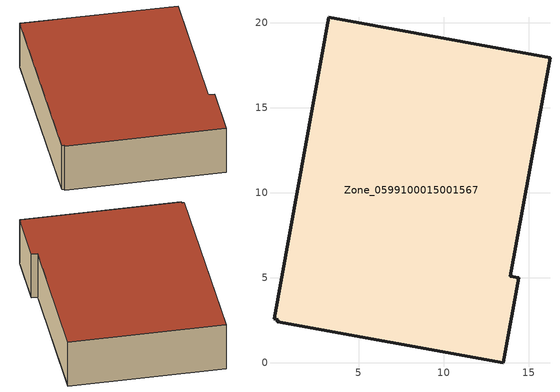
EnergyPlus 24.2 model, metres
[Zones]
Zone_0599100015001567
 floor ground (C_G): 0.24,2.53 0.02,2.57 3.23,20.3 16.25,17.93 13.92,5.07 14.43,4.98 13.52,0 0.22,2.4 z0.14
 wall outside (C_F): 0.22,2.4 13.52,0 14.43,4.98 13.92,5.07 16.25,17.93 3.23,20.3 0.02,2.57 0.24,2.53 0.22,2.4 z0.14:4.5
 roof outside (C_R): 0.24,2.53 0.22,2.4 13.52,0 14.43,4.98 13.92,5.07 16.25,17.93 3.23,20.3 0.02,2.57 z4.5
[BUILDING]
Pand.0599100015001567: North Axis=0; Terrain=City; Loads Convergence Tolerance Value=0.04; Temperature Convergence Tolerance Value=0.4; Solar Distribution=FullExterior; Maximum Number of Warmup Days=25; Minimum Number of Warmup Days=1
[Site:Location]
Rotterdam.The.Hague.AP_ZH_NLD Design_Conditions: Latitude=51.96; Longitude=4.45; Time Zone=1; Elevation=-4.5
[SITE:GROUNDTEMPERATURE:BUILDINGSURFACE]
18, 18, 18, 18, 18, 18, 18, 18, 18, 18, 18, 18
[MATERIAL] Thermal Absorptance=0.9; Solar Absorptance=0.7; Visible Absorptance=0.7
Name | Roughness | Thickness | Conductivity | Density | Specific Heat
G.D.1965 | MediumSmooth | 0.15 | 1 | 540 | 1210
F.D.1965 | Rough | 0.3 | 0.857143 | 1920 | 840
R.D.1965 | MediumRough | 0.2 | 0.08 | 1500 | 1000
[CONSTRUCTION]
C_G: G.D.1965
C_F: F.D.1965
C_R: R.D.1965
[ZONE]
Zone_0599100015001567: Type=1; Multiplier=1; Ceiling Height=Autocalculate; Volume=Autocalculate; Floor Area=autocalculate; Part of Total Floor Area=Yes
[ZONEINFILTRATION:DESIGNFLOWRATE]
Infil_Zone_0599100015001567: Zone or ZoneList or Space or SpaceList=Zone_0599100015001567; Schedule=AlwaysOn; Design Flow Rate Calculation Method=Flow/Area; Flow Rate per Floor Area=0.0042; Constant Term Coefficient=1; Temperature Term Coefficient=0; Velocity Term Coefficient=0; Velocity Squared Term Coefficient=0
[HVACTEMPLATE:ZONE:IDEALLOADSAIRSYSTEM]
Zone_0599100015001567: Maximum Heating Supply Air Temperature=50; Minimum Cooling Supply Air Temperature=13; Maximum Heating Supply Air Humidity Ratio=0.0156; Minimum Cooling Supply Air Humidity Ratio=0.0077; Heating Limit=NoLimit; Cooling Limit=NoLimit; Dehumidification Control Type=ConstantSensibleHeatRatio; Cooling Sensible Heat Ratio=0.7; Dehumidification Setpoint=60; Humidification Control Type=None; Humidification Setpoint=30; Outdoor Air Method=None; Outdoor Air Flow Rate per Person=0.00944; Outdoor Air Flow Rate per Zone Floor Area=0; Outdoor Air Flow Rate per Zone=0; Demand Controlled Ventilation Type=None; Outdoor Air Economizer Type=NoEconomizer; Heat Recovery Type=None; Sensible Heat Recovery Effectiveness=0.7; Latent Heat Recovery Effectiveness=0.65
[ZONECONTROL:THERMOSTAT]
ThermostatControl_Zone_0599100015001567: Zone or ZoneList=Zone_0599100015001567; Control Type Schedule=DualSetpointControlType; Control 1=Thermostat_Zone_0599100015001567; Temperature Difference Between Cutout And Setpoint=0
[THERMOSTATSETPOINT:DUALSETPOINT]
Thermostat_Zone_0599100015001567: Heating Setpoint Temperature Schedule=HeatingSetpoint_Zone_0599100015001567; Cooling Setpoint Temperature Schedule=CoolingSetpoint_Zone_0599100015001567
[SCHEDULE:COMPACT]
HeatingSetpoint_Zone_0599100015001567: Through: 12/31, For: AllDays, Until: 24:00, 21
CoolingSetpoint_Zone_0599100015001567: Through: 12/31, For: AllDays, Until: 24:00, 24
DualSetpointControlType: Through: 12/31, For: AllDays, Until: 24:00, 4
AlwaysOn: Through: 12/31, For: AllDays, Until: 24:00, 1
